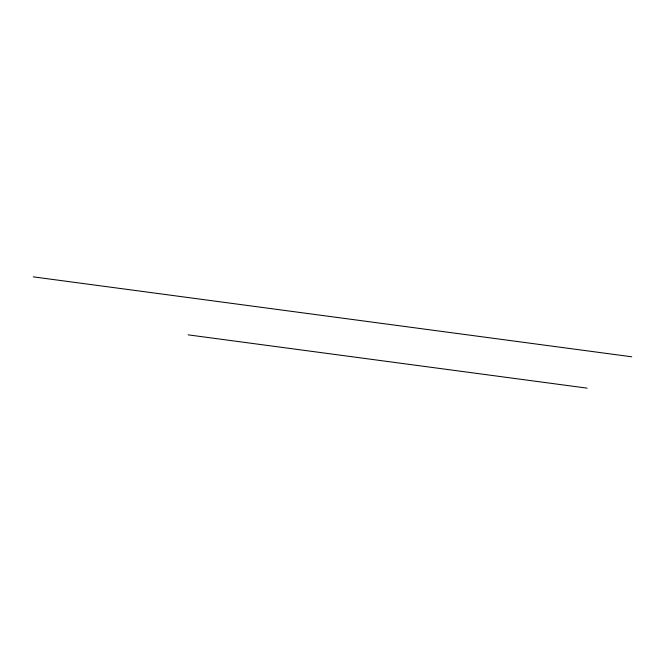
<?xml version="1.0" encoding="UTF-8"?>
<svg xmlns="http://www.w3.org/2000/svg" width="665" height="665" viewBox="0 0 665 665"><rect width="100%" height="100%" fill="white"/><g stroke="black" fill="none" stroke-linecap="round" stroke-linejoin="round"><path stroke-width="1" d="M33.25 276.856L631.75 356.789M188.137 334.852L587.137 388.144"/></g></svg>
